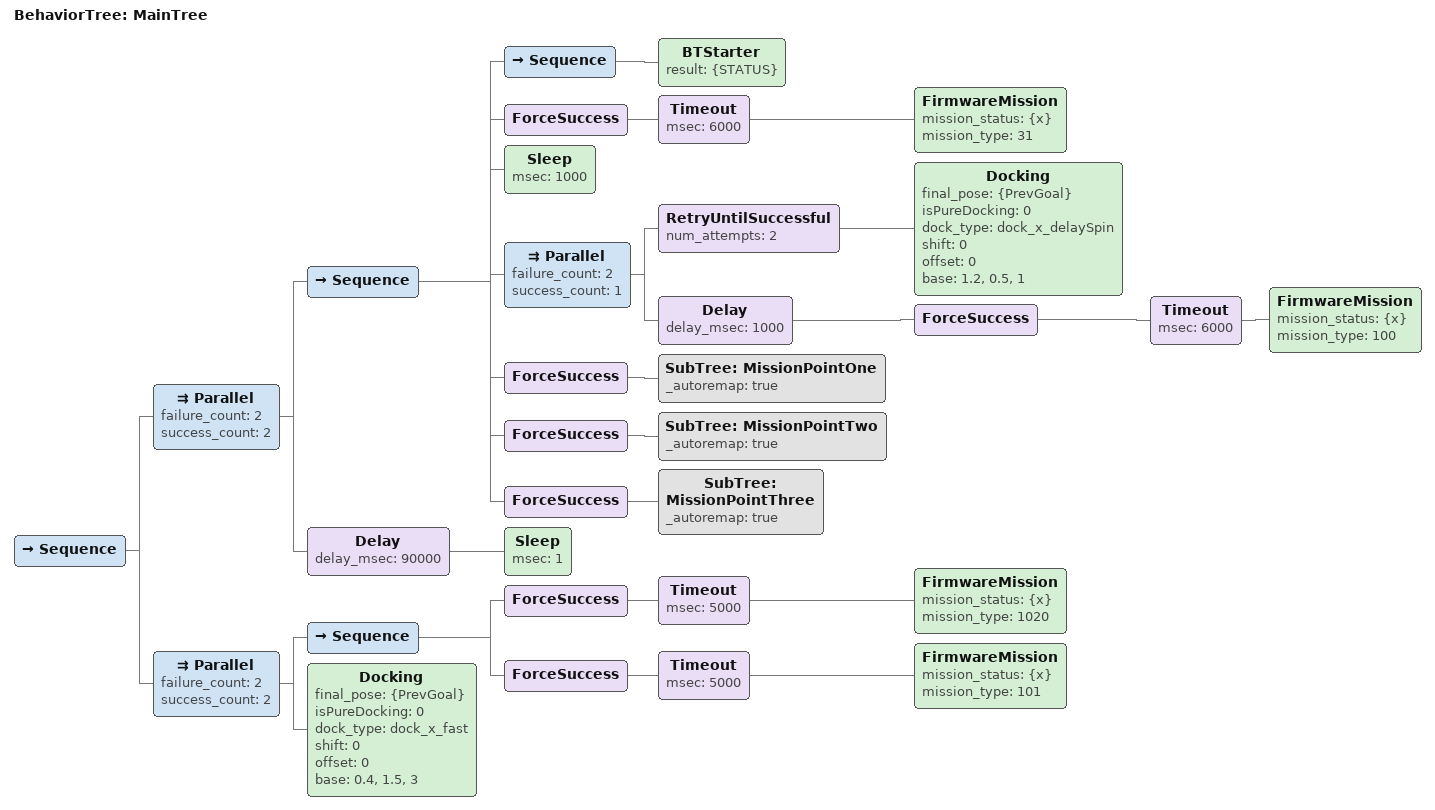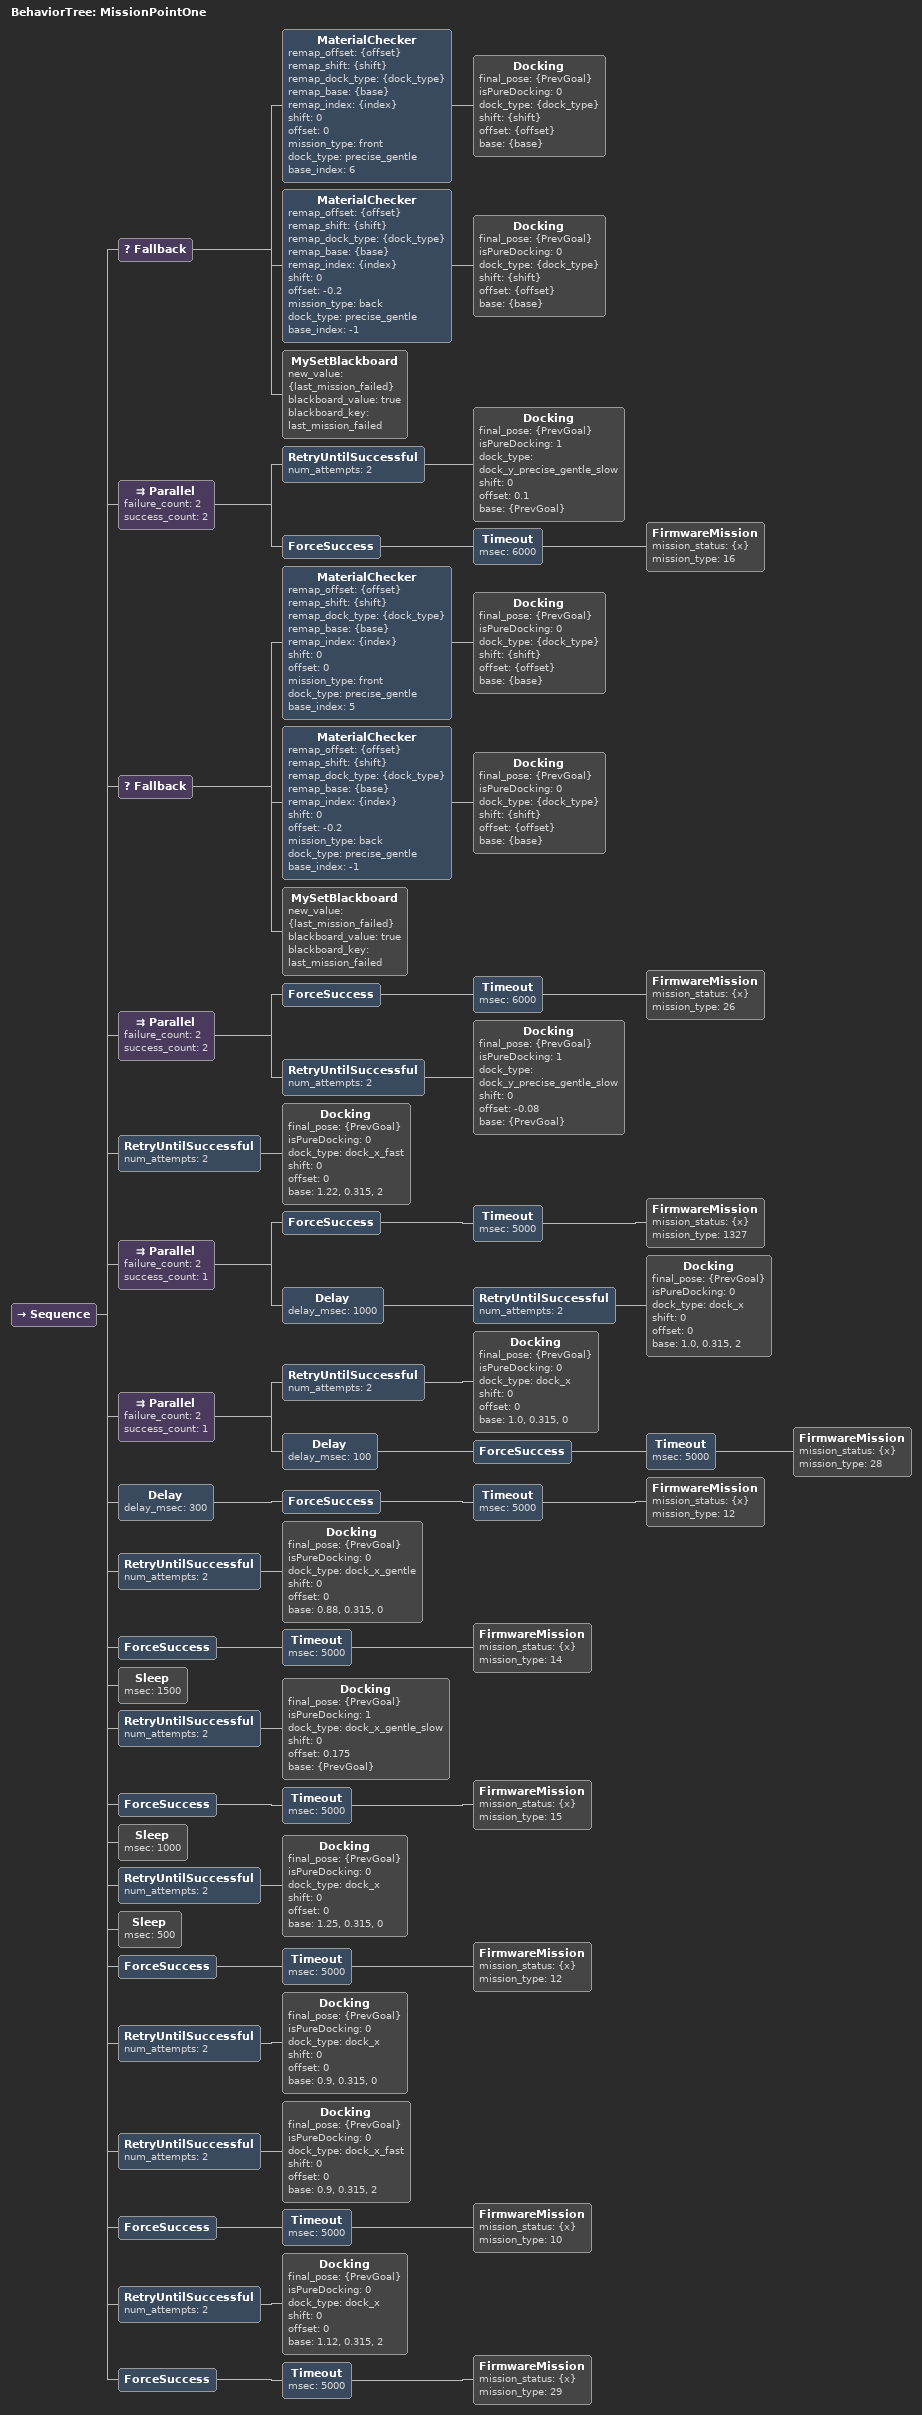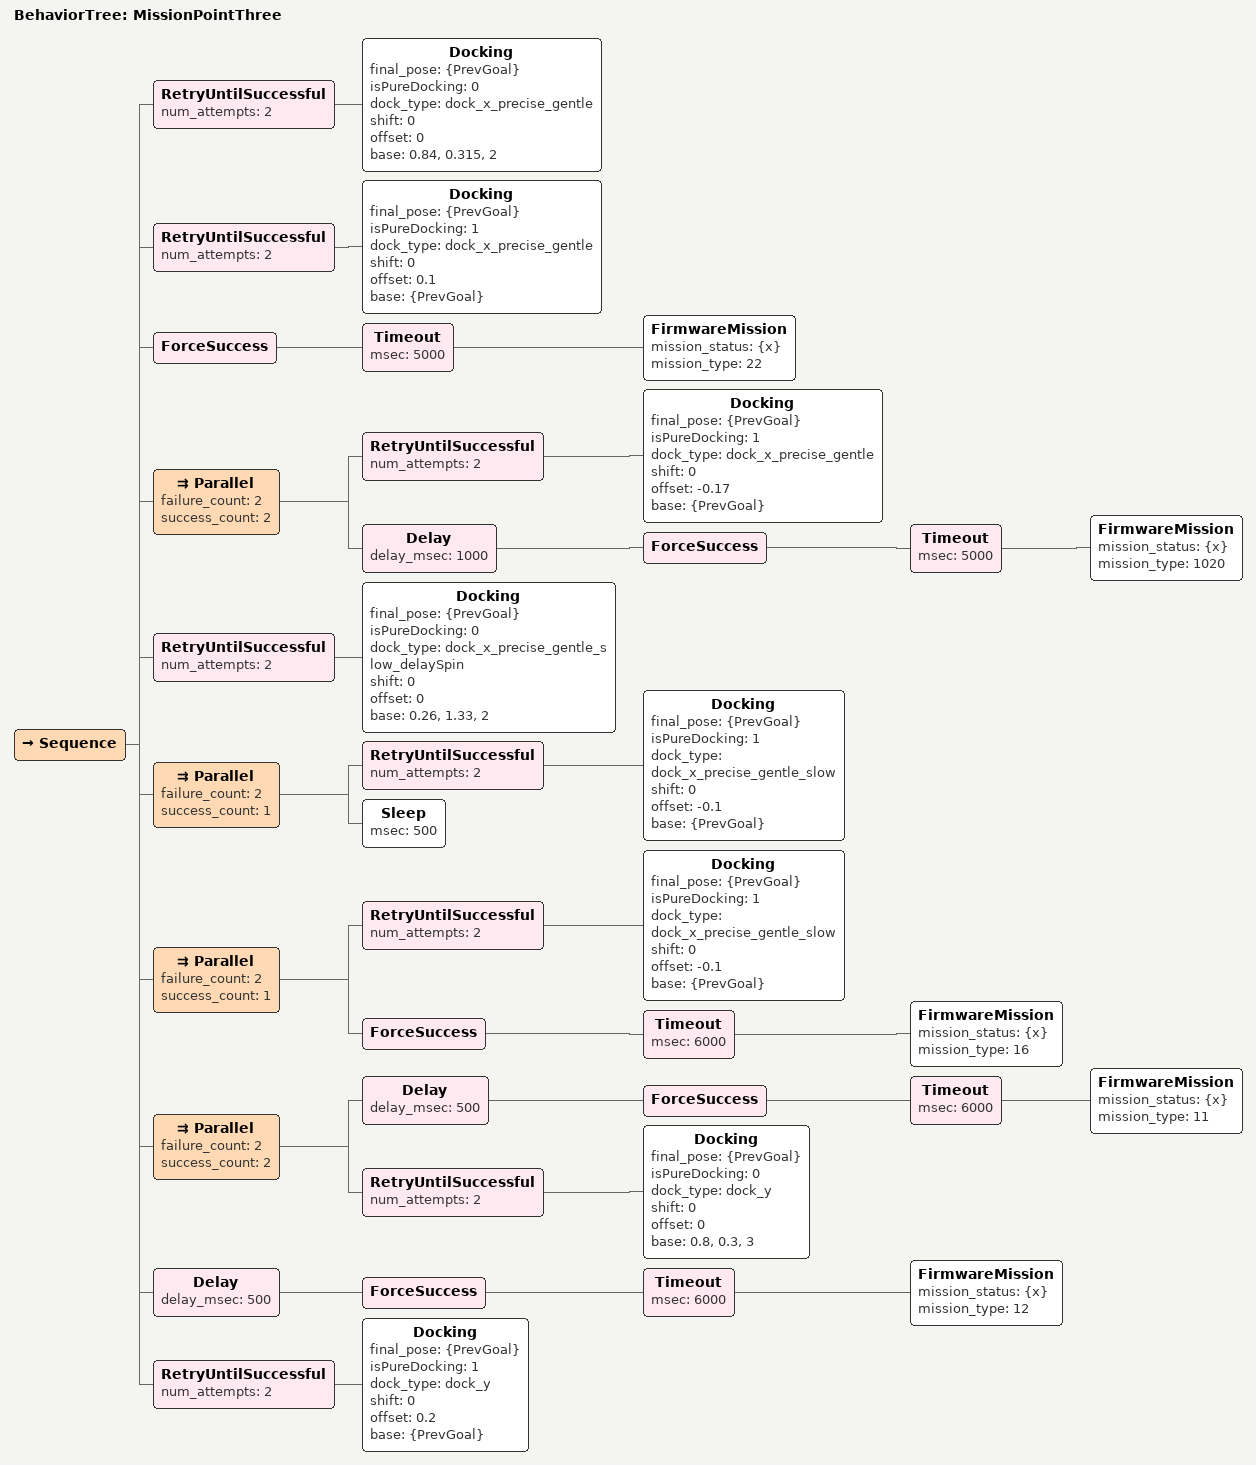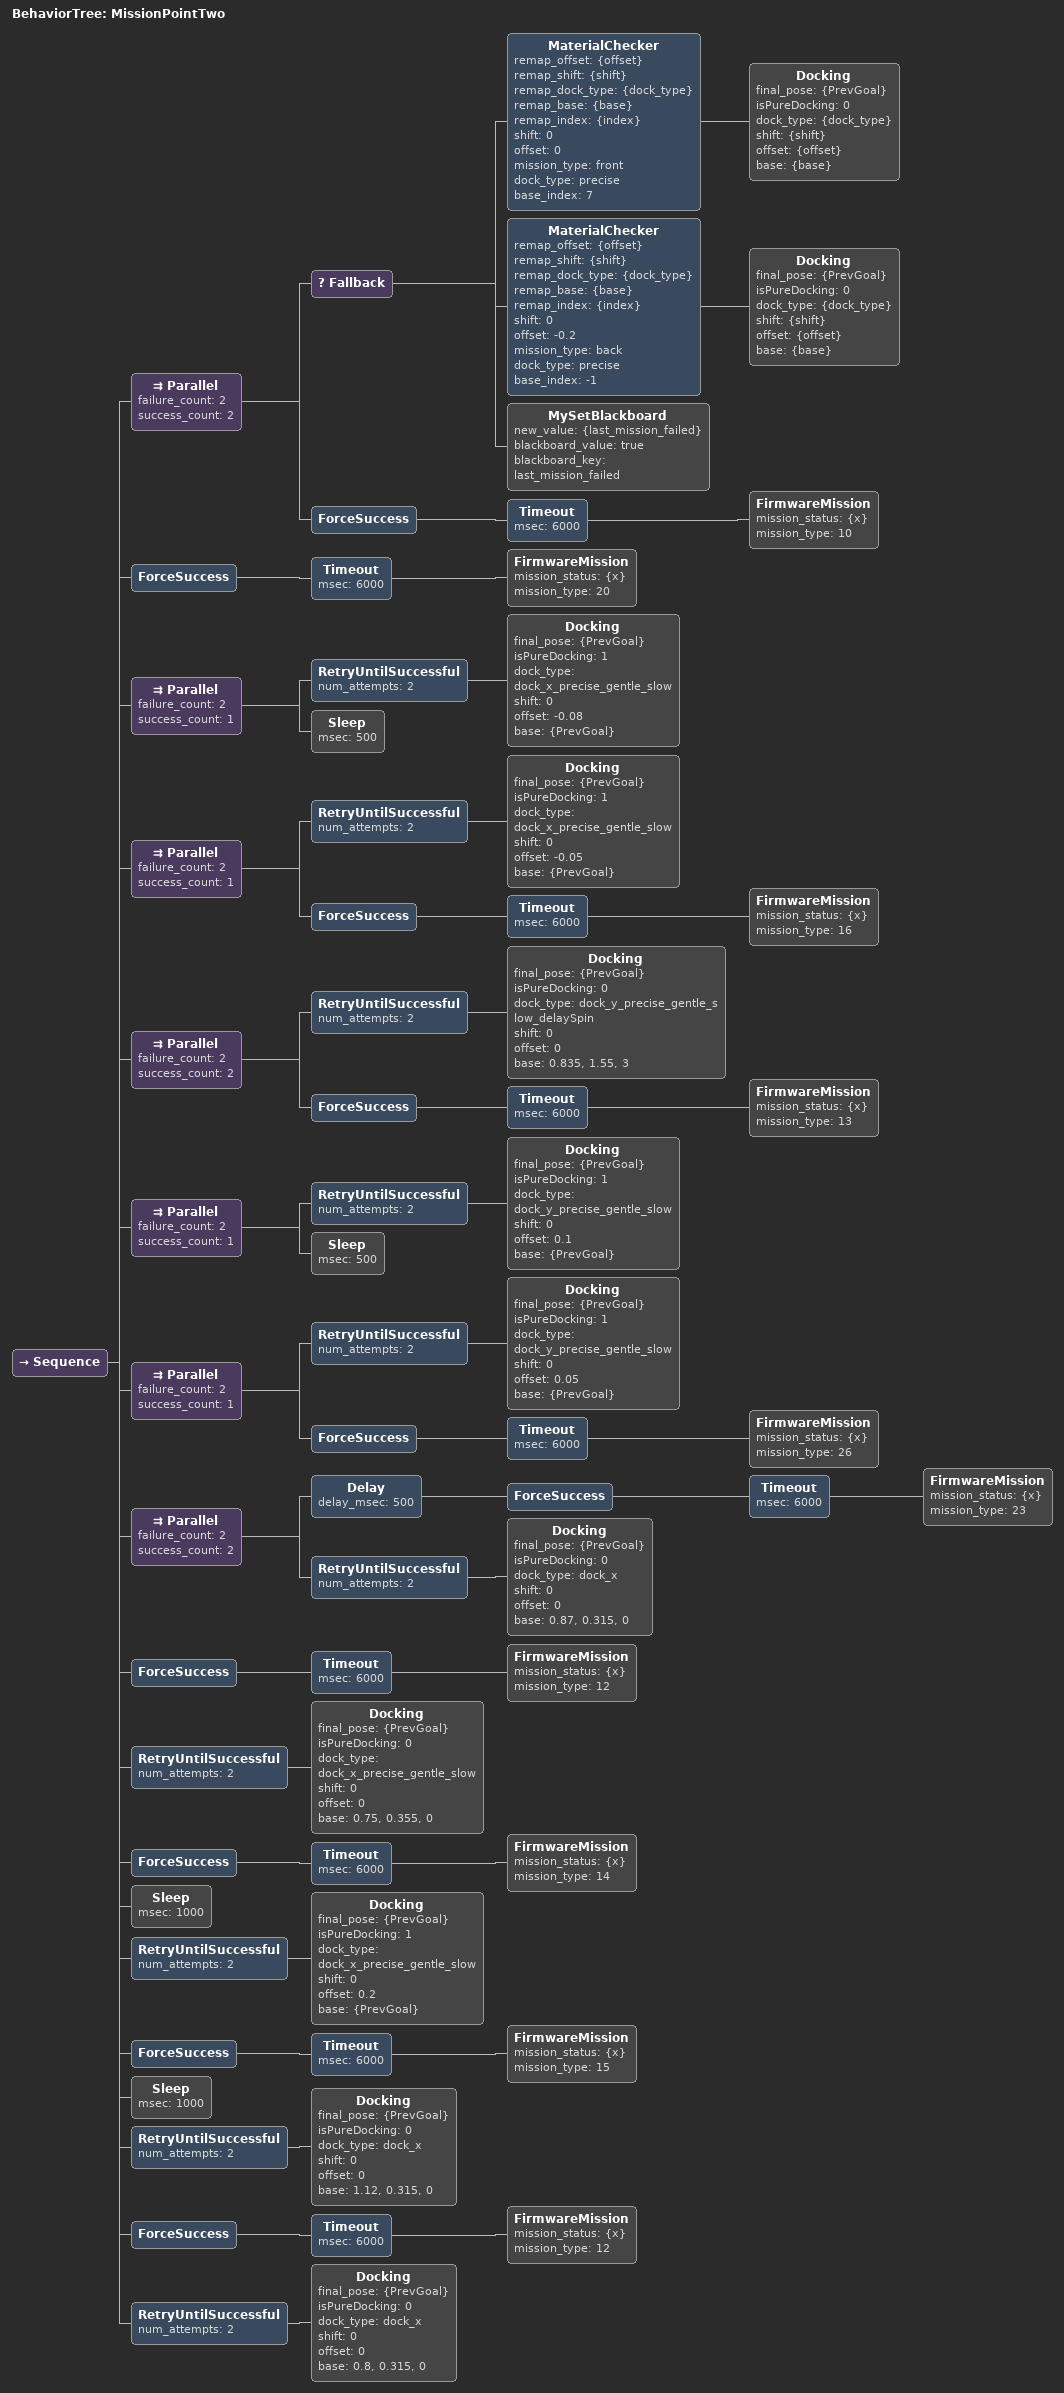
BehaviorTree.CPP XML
<?xml version="1.0" encoding="UTF-8"?>
<root BTCPP_format="4">
  <BehaviorTree ID="MainTree">
    <Sequence>
      <Parallel failure_count="2"
                success_count="2">
        <Sequence>
          <Sequence>
            <BTStarter result="{STATUS}"/>
          </Sequence>
          <ForceSuccess>
            <Timeout msec="6000">
              <FirmwareMission mission_status="{x}"
                               mission_type="31"/>
            </Timeout>
          </ForceSuccess>
          <Sleep msec="1000"/>
          <Parallel failure_count="2"
                    success_count="1">
            <RetryUntilSuccessful num_attempts="2">
            <!-- material point 6 -->
              <Docking final_pose="{PrevGoal}"
                       isPureDocking="0"
                       dock_type="dock_x_delaySpin"
                       shift="0"
                       offset="0"
                       base="1.2, 0.5, 1"/>
            </RetryUntilSuccessful>
            <Delay delay_msec="1000">
              <ForceSuccess>
                <Timeout msec="6000">
                  <FirmwareMission mission_status="{x}"
                                   mission_type="100"/>
                </Timeout>
              </ForceSuccess>
            </Delay>
          </Parallel>
          <ForceSuccess>
            <SubTree ID="MissionPointOne"
                     _autoremap="true"/>
          </ForceSuccess>
          <ForceSuccess>
            <SubTree ID="MissionPointTwo"
                     _autoremap="true"/>
          </ForceSuccess>
          <ForceSuccess>
            <SubTree ID="MissionPointThree"
                     _autoremap="true"/>
          </ForceSuccess>
        </Sequence>
        <Delay delay_msec="90000">
          <Sleep msec="1"/>
        </Delay>
      </Parallel>
      <Parallel failure_count="2"
                success_count="2">
        <Sequence>
          <ForceSuccess>
            <Timeout msec="5000">
              <FirmwareMission mission_status="{x}"
                               mission_type="1020"/>
            </Timeout>
          </ForceSuccess>
          <ForceSuccess>
            <Timeout msec="5000">
              <FirmwareMission mission_status="{x}"
                               mission_type="101"/>
            </Timeout>
          </ForceSuccess>
        </Sequence>
        <Docking final_pose="{PrevGoal}"
                 isPureDocking="0"
                 dock_type="dock_x_fast"
                 shift="0"
                 offset="0"
                 base="0.4, 1.5, 3"/>
      </Parallel>
    </Sequence>
  </BehaviorTree>

  <BehaviorTree ID="MissionPointOne">
    <Sequence>
      <Fallback>
        <MaterialChecker remap_offset="{offset}"
                         remap_shift="{shift}"
                         remap_dock_type="{dock_type}"
                         remap_base="{base}"
                         remap_index="{index}"
                         shift="0"
                         offset="0"
                         mission_type="front"
                         dock_type="precise_gentle"
                         base_index="6">
          <Docking final_pose="{PrevGoal}"
                   isPureDocking="0"
                   dock_type="{dock_type}"
                   shift="{shift}"
                   offset="{offset}"
                   base="{base}"/>
        </MaterialChecker>
        <MaterialChecker remap_offset="{offset}"
                         remap_shift="{shift}"
                         remap_dock_type="{dock_type}"
                         remap_base="{base}"
                         remap_index="{index}"
                         shift="0"
                         offset="-0.2"
                         mission_type="back"
                         dock_type="precise_gentle"
                         base_index="-1">
          <Docking final_pose="{PrevGoal}"
                   isPureDocking="0"
                   dock_type="{dock_type}"
                   shift="{shift}"
                   offset="{offset}"
                   base="{base}"/>
        </MaterialChecker>
        <MySetBlackboard new_value="{last_mission_failed}"
                         blackboard_value="true"
                         blackboard_key="last_mission_failed"/>
      </Fallback>
      <Parallel failure_count="2"
                success_count="2">
        <RetryUntilSuccessful num_attempts="2">
          <Docking final_pose="{PrevGoal}"
                   isPureDocking="1"
                   dock_type="dock_y_precise_gentle_slow"
                   shift="0"
                   offset="0.1"
                   base="{PrevGoal}"/>
        </RetryUntilSuccessful>
        <ForceSuccess>
          <Timeout msec="6000">
            <FirmwareMission mission_status="{x}"
                             mission_type="16"/>
          </Timeout>
        </ForceSuccess>
      </Parallel>
      <Fallback>
        <MaterialChecker remap_offset="{offset}"
                         remap_shift="{shift}"
                         remap_dock_type="{dock_type}"
                         remap_base="{base}"
                         remap_index="{index}"
                         shift="0"
                         offset="0"
                         mission_type="front"
                         dock_type="precise_gentle"
                         base_index="5">
          <Docking final_pose="{PrevGoal}"
                   isPureDocking="0"
                   dock_type="{dock_type}"
                   shift="{shift}"
                   offset="{offset}"
                   base="{base}"/>
        </MaterialChecker>
        <MaterialChecker remap_offset="{offset}"
                         remap_shift="{shift}"
                         remap_dock_type="{dock_type}"
                         remap_base="{base}"
                         remap_index="{index}"
                         shift="0"
                         offset="-0.2"
                         mission_type="back"
                         dock_type="precise_gentle"
                         base_index="-1">
          <Docking final_pose="{PrevGoal}"
                   isPureDocking="0"
                   dock_type="{dock_type}"
                   shift="{shift}"
                   offset="{offset}"
                   base="{base}"/>
        </MaterialChecker>
        <MySetBlackboard new_value="{last_mission_failed}"
                         blackboard_value="true"
                         blackboard_key="last_mission_failed"/>
      </Fallback>
      <Parallel failure_count="2"
                success_count="2">
        <ForceSuccess>
          <Timeout msec="6000">
            <FirmwareMission mission_status="{x}"
                             mission_type="26"/>
          </Timeout>
        </ForceSuccess>
        <RetryUntilSuccessful num_attempts="2">
          <Docking final_pose="{PrevGoal}"
                   isPureDocking="1"
                   dock_type="dock_y_precise_gentle_slow"
                   shift="0"
                   offset="-0.08"
                   base="{PrevGoal}"/>
        </RetryUntilSuccessful>
      </Parallel>
      <RetryUntilSuccessful num_attempts="2">
        <Docking final_pose="{PrevGoal}"
                 isPureDocking="0"
                 dock_type="dock_x_fast"
                 shift="0"
                 offset="0"
                 base="1.22, 0.315, 2"/>
      </RetryUntilSuccessful>
      <Parallel failure_count="2"
                success_count="1">
        <ForceSuccess>
          <Timeout msec="5000">
            <FirmwareMission mission_status="{x}"
                             mission_type="1327"/>
          </Timeout>
        </ForceSuccess>
        <Delay delay_msec="1000">
          <RetryUntilSuccessful num_attempts="2">
            <Docking final_pose="{PrevGoal}"
                     isPureDocking="0"
                     dock_type="dock_x"
                     shift="0"
                     offset="0"
                     base="1.0, 0.315, 2"/>
          </RetryUntilSuccessful>
        </Delay>
      </Parallel>
      <Parallel failure_count="2"
                success_count="1">
        <RetryUntilSuccessful num_attempts="2">
          <Docking final_pose="{PrevGoal}"
                   isPureDocking="0"
                   dock_type="dock_x"
                   shift="0"
                   offset="0"
                   base="1.0, 0.315, 0"/>
        </RetryUntilSuccessful>
        <Delay delay_msec="100">
          <ForceSuccess>
            <Timeout msec="5000">
              <FirmwareMission mission_status="{x}"
                               mission_type="28"/>
            </Timeout>
          </ForceSuccess>
        </Delay>
      </Parallel>
      <Delay delay_msec="300">
        <ForceSuccess>
          <Timeout msec="5000">
            <FirmwareMission mission_status="{x}"
                             mission_type="12"/>
          </Timeout>
        </ForceSuccess>
      </Delay>
      <RetryUntilSuccessful num_attempts="2">
        <Docking final_pose="{PrevGoal}"
                 isPureDocking="0"
                 dock_type="dock_x_gentle"
                 shift="0"
                 offset="0"
                 base="0.88, 0.315, 0"/>
      </RetryUntilSuccessful>
      <ForceSuccess>
        <Timeout msec="5000">
          <FirmwareMission mission_status="{x}"
                           mission_type="14"/>
        </Timeout>
      </ForceSuccess>
      <Sleep msec="1500"/>
      <RetryUntilSuccessful num_attempts="2">
        <Docking final_pose="{PrevGoal}"
                 isPureDocking="1"
                 dock_type="dock_x_gentle_slow"
                 shift="0"
                 offset="0.175"
                 base="{PrevGoal}"/>
      </RetryUntilSuccessful>
      <ForceSuccess>
        <Timeout msec="5000">
          <FirmwareMission mission_status="{x}"
                           mission_type="15"/>
        </Timeout>
      </ForceSuccess>
      <Sleep msec="1000"/>
      <RetryUntilSuccessful num_attempts="2">
        <Docking final_pose="{PrevGoal}"
                 isPureDocking="0"
                 dock_type="dock_x"
                 shift="0"
                 offset="0"
                 base="1.25, 0.315, 0"/>
      </RetryUntilSuccessful>
      <Sleep msec="500"/>
      <ForceSuccess>
        <Timeout msec="5000">
          <FirmwareMission mission_status="{x}"
                           mission_type="12"/>
        </Timeout>
      </ForceSuccess>
      <RetryUntilSuccessful num_attempts="2">
        <Docking final_pose="{PrevGoal}"
                 isPureDocking="0"
                 dock_type="dock_x"
                 shift="0"
                 offset="0"
                 base="0.9, 0.315, 0"/>
      </RetryUntilSuccessful>
      <RetryUntilSuccessful num_attempts="2">
        <Docking final_pose="{PrevGoal}"
                 isPureDocking="0"
                 dock_type="dock_x_fast"
                 shift="0"
                 offset="0"
                 base="0.9, 0.315, 2"/>
      </RetryUntilSuccessful>
      <ForceSuccess>
        <Timeout msec="5000">
          <FirmwareMission mission_status="{x}"
                           mission_type="10"/>
        </Timeout>
      </ForceSuccess>
      <RetryUntilSuccessful num_attempts="2">
        <Docking final_pose="{PrevGoal}"
                 isPureDocking="0"
                 dock_type="dock_x"
                 shift="0"
                 offset="0"
                 base="1.12, 0.315, 2"/>
      </RetryUntilSuccessful>
      <ForceSuccess>
        <Timeout msec="5000">
          <FirmwareMission mission_status="{x}"
                           mission_type="29"/>
        </Timeout>
      </ForceSuccess>
    </Sequence>
  </BehaviorTree>

  <BehaviorTree ID="MissionPointThree">
    <Sequence>
      <RetryUntilSuccessful num_attempts="2">
        <Docking final_pose="{PrevGoal}"
                 isPureDocking="0"
                 dock_type="dock_x_precise_gentle"
                 shift="0"
                 offset="0"
                 base="0.84, 0.315, 2"/>
      </RetryUntilSuccessful>
      <RetryUntilSuccessful num_attempts="2">
        <Docking final_pose="{PrevGoal}"
                 isPureDocking="1"
                 dock_type="dock_x_precise_gentle"
                 shift="0"
                 offset="0.1"
                 base="{PrevGoal}"/>
      </RetryUntilSuccessful>
      <ForceSuccess>
        <Timeout msec="5000">
          <FirmwareMission mission_status="{x}"
                           mission_type="22"/>
        </Timeout>
      </ForceSuccess>
      <Parallel failure_count="2"
                success_count="2">
        <RetryUntilSuccessful num_attempts="2">
          <Docking final_pose="{PrevGoal}"
                   isPureDocking="1"
                   dock_type="dock_x_precise_gentle"
                   shift="0"
                   offset="-0.17"
                   base="{PrevGoal}"/>
        </RetryUntilSuccessful>
        <Delay delay_msec="1000">
          <ForceSuccess>
            <Timeout msec="5000">
              <FirmwareMission mission_status="{x}"
                               mission_type="1020"/>
            </Timeout>
          </ForceSuccess>
        </Delay>
      </Parallel>
      <RetryUntilSuccessful num_attempts="2">
        <Docking final_pose="{PrevGoal}"
                 isPureDocking="0"
                 dock_type="dock_x_precise_gentle_slow_delaySpin"
                 shift="0"
                 offset="0"
                 base="0.26, 1.33, 2"/>
      </RetryUntilSuccessful>
      <Parallel failure_count="2"
                success_count="1">
        <RetryUntilSuccessful num_attempts="2">
          <Docking final_pose="{PrevGoal}"
                   isPureDocking="1"
                   dock_type="dock_x_precise_gentle_slow"
                   shift="0"
                   offset="-0.1"
                   base="{PrevGoal}"/>
        </RetryUntilSuccessful>
        <Sleep msec="500"/>
      </Parallel>
      <Parallel failure_count="2"
                success_count="1">
        <RetryUntilSuccessful num_attempts="2">
          <Docking final_pose="{PrevGoal}"
                   isPureDocking="1"
                   dock_type="dock_x_precise_gentle_slow"
                   shift="0"
                   offset="-0.1"
                   base="{PrevGoal}"/>
        </RetryUntilSuccessful>
        <ForceSuccess>
          <Timeout msec="6000">
            <FirmwareMission mission_status="{x}"
                             mission_type="16"/>
          </Timeout>
        </ForceSuccess>
      </Parallel>
      <Parallel failure_count="2"
                success_count="2">
        <Delay delay_msec="500">
          <ForceSuccess>
            <Timeout msec="6000">
              <FirmwareMission mission_status="{x}"
                               mission_type="11"/>
            </Timeout>
          </ForceSuccess>
        </Delay>
        <RetryUntilSuccessful num_attempts="2">
          <Docking final_pose="{PrevGoal}"
                   isPureDocking="0"
                   dock_type="dock_y"
                   shift="0"
                   offset="0"
                   base="0.8, 0.3, 3"/>
        </RetryUntilSuccessful>
      </Parallel>
      <Delay delay_msec="500">
        <ForceSuccess>
          <Timeout msec="6000">
            <FirmwareMission mission_status="{x}"
                             mission_type="12"/>
          </Timeout>
        </ForceSuccess>
      </Delay>
      <RetryUntilSuccessful num_attempts="2">
        <Docking final_pose="{PrevGoal}"
                 isPureDocking="1"
                 dock_type="dock_y"
                 shift="0"
                 offset="0.2"
                 base="{PrevGoal}"/>
      </RetryUntilSuccessful>
    </Sequence>
  </BehaviorTree>

  <BehaviorTree ID="MissionPointTwo">
    <Sequence>
      <Parallel failure_count="2"
                success_count="2">
        <Fallback>
          <MaterialChecker remap_offset="{offset}"
                           remap_shift="{shift}"
                           remap_dock_type="{dock_type}"
                           remap_base="{base}"
                           remap_index="{index}"
                           shift="0"
                           offset="0"
                           mission_type="front"
                           dock_type="precise"
                           base_index="7">
            <Docking final_pose="{PrevGoal}"
                     isPureDocking="0"
                     dock_type="{dock_type}"
                     shift="{shift}"
                     offset="{offset}"
                     base="{base}"/>
          </MaterialChecker>
          <MaterialChecker remap_offset="{offset}"
                           remap_shift="{shift}"
                           remap_dock_type="{dock_type}"
                           remap_base="{base}"
                           remap_index="{index}"
                           shift="0"
                           offset="-0.2"
                           mission_type="back"
                           dock_type="precise"
                           base_index="-1">
            <Docking final_pose="{PrevGoal}"
                     isPureDocking="0"
                     dock_type="{dock_type}"
                     shift="{shift}"
                     offset="{offset}"
                     base="{base}"/>
          </MaterialChecker>
          <MySetBlackboard new_value="{last_mission_failed}"
                           blackboard_value="true"
                           blackboard_key="last_mission_failed"/>
        </Fallback>
        <ForceSuccess>
          <Timeout msec="6000">
            <FirmwareMission mission_status="{x}"
                             mission_type="10"/>
          </Timeout>
        </ForceSuccess>
      </Parallel>
      <ForceSuccess>
        <Timeout msec="6000">
          <FirmwareMission mission_status="{x}"
                           mission_type="20"/>
        </Timeout>
      </ForceSuccess>
      <Parallel failure_count="2"
                success_count="1">
        <RetryUntilSuccessful num_attempts="2">
          <Docking final_pose="{PrevGoal}"
                   isPureDocking="1"
                   dock_type="dock_x_precise_gentle_slow"
                   shift="0"
                   offset="-0.08"
                   base="{PrevGoal}"/>
        </RetryUntilSuccessful>
        <Sleep msec="500"/>
      </Parallel>
      <Parallel failure_count="2"
                success_count="1">
        <RetryUntilSuccessful num_attempts="2">
          <Docking final_pose="{PrevGoal}"
                   isPureDocking="1"
                   dock_type="dock_x_precise_gentle_slow"
                   shift="0"
                   offset="-0.05"
                   base="{PrevGoal}"/>
        </RetryUntilSuccessful>
        <ForceSuccess>
          <Timeout msec="6000">
            <FirmwareMission mission_status="{x}"
                             mission_type="16"/>
          </Timeout>
        </ForceSuccess>
      </Parallel>
      <Parallel failure_count="2"
                success_count="2">
        <RetryUntilSuccessful num_attempts="2">
          <Docking final_pose="{PrevGoal}"
                   isPureDocking="0"
                   dock_type="dock_y_precise_gentle_slow_delaySpin"
                   shift="0"
                   offset="0"
                   base="0.835, 1.55, 3"/>
        </RetryUntilSuccessful>
        <ForceSuccess>
          <Timeout msec="6000">
            <FirmwareMission mission_status="{x}"
                             mission_type="13"/>
          </Timeout>
        </ForceSuccess>
      </Parallel>
      <Parallel failure_count="2"
                success_count="1">
        <RetryUntilSuccessful num_attempts="2">
          <Docking final_pose="{PrevGoal}"
                   isPureDocking="1"
                   dock_type="dock_y_precise_gentle_slow"
                   shift="0"
                   offset="0.1"
                   base="{PrevGoal}"/>
        </RetryUntilSuccessful>
        <Sleep msec="500"/>
      </Parallel>
      <Parallel failure_count="2"
                success_count="1">
        <RetryUntilSuccessful num_attempts="2">
          <Docking final_pose="{PrevGoal}"
                   isPureDocking="1"
                   dock_type="dock_y_precise_gentle_slow"
                   shift="0"
                   offset="0.05"
                   base="{PrevGoal}"/>
        </RetryUntilSuccessful>
        <ForceSuccess>
          <Timeout msec="6000">
            <FirmwareMission mission_status="{x}"
                             mission_type="26"/>
          </Timeout>
        </ForceSuccess>
      </Parallel>
      <Parallel failure_count="2"
                success_count="2">
        <Delay delay_msec="500">
          <ForceSuccess>
            <Timeout msec="6000">
              <FirmwareMission mission_status="{x}"
                               mission_type="23"/>
            </Timeout>
          </ForceSuccess>
        </Delay>
        <RetryUntilSuccessful num_attempts="2">
          <Docking final_pose="{PrevGoal}"
                   isPureDocking="0"
                   dock_type="dock_x"
                   shift="0"
                   offset="0"
                   base="0.87, 0.315, 0"/>
        </RetryUntilSuccessful>
      </Parallel>
      <ForceSuccess>
        <Timeout msec="6000">
          <FirmwareMission mission_status="{x}"
                           mission_type="12"/>
        </Timeout>
      </ForceSuccess>
      <RetryUntilSuccessful num_attempts="2">
        <Docking final_pose="{PrevGoal}"
                 isPureDocking="0"
                 dock_type="dock_x_precise_gentle_slow"
                 shift="0"
                 offset="0"
                 base="0.75, 0.355, 0"/>
      </RetryUntilSuccessful>
      <ForceSuccess>
        <Timeout msec="6000">
          <FirmwareMission mission_status="{x}"
                           mission_type="14"/>
        </Timeout>
      </ForceSuccess>
      <Sleep msec="1000"/>
      <RetryUntilSuccessful num_attempts="2">
        <Docking final_pose="{PrevGoal}"
                 isPureDocking="1"
                 dock_type="dock_x_precise_gentle_slow"
                 shift="0"
                 offset="0.2"
                 base="{PrevGoal}"/>
      </RetryUntilSuccessful>
      <ForceSuccess>
        <Timeout msec="6000">
          <FirmwareMission mission_status="{x}"
                           mission_type="15"/>
        </Timeout>
      </ForceSuccess>
      <Sleep msec="1000"/>
      <RetryUntilSuccessful num_attempts="2">
        <Docking final_pose="{PrevGoal}"
                 isPureDocking="0"
                 dock_type="dock_x"
                 shift="0"
                 offset="0"
                 base="1.12, 0.315, 0"/>
      </RetryUntilSuccessful>
      <ForceSuccess>
        <Timeout msec="6000">
          <FirmwareMission mission_status="{x}"
                           mission_type="12"/>
        </Timeout>
      </ForceSuccess>
      <RetryUntilSuccessful num_attempts="2">
        <Docking final_pose="{PrevGoal}"
                 isPureDocking="0"
                 dock_type="dock_x"
                 shift="0"
                 offset="0"
                 base="0.8, 0.315, 0"/>
      </RetryUntilSuccessful>
    </Sequence>
  </BehaviorTree>

</root>
